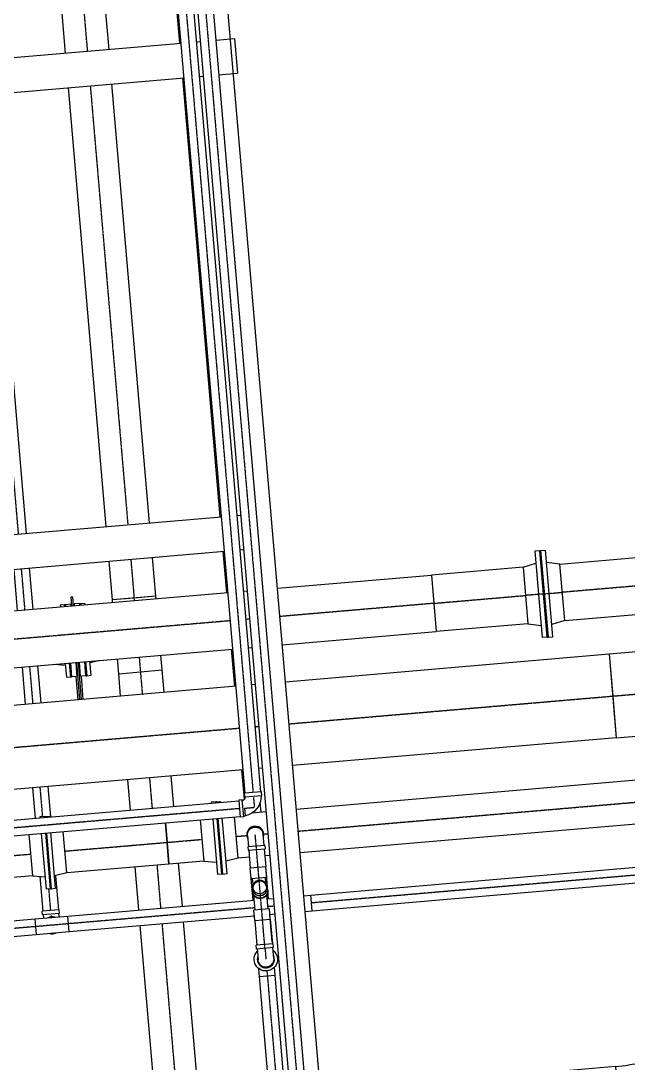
# Model space of a CAD drawing. Header units: millimetres. Extents: x 238021 to 250605, y -32596 to -9848.
# Drawn here: x 245705 to 248051, y -24639 to -20616 of the extents above; entities that cross this region are included whole.
import ezdxf

# ---------------------------------------------------------------- set-up
doc = ezdxf.new("R2010")
doc.units = ezdxf.units.MM
doc.header["$MEASUREMENT"] = 0
doc.linetypes.add('CENTER2', pattern=[1.125, 0.75, -0.125, 0.125, -0.125])
for name, color, linetype in [('Plan-150-DS-B4-404', 1, 'Continuous'), ('Plan-150-SL-B4-094', 14, 'Continuous'), ('Plan-150-SL-B4-095', 14, 'Continuous'), ('Plan-150-SL-B4-216', 85, 'Continuous'), ('Plan-150-SL-B4-249', 85, 'Continuous'), ('Plan-300-CEN-D3-231', 70, 'Continuous'), ('Plan-300-FA-D4-234', 50, 'Continuous'), ('Plan-50-IW-B4-023', 3, 'Continuous'), ('Plan-50-PES-D1-029', 4, 'Continuous'), ('Plan-50-PES-D1-229', 4, 'Continuous'), ('Plan-50-PES-D1-243', 4, 'Continuous'), ('Plan-CENTER', 1, 'CENTER2'), ('Plan-RE', 5, 'Continuous'), ('Plan-S-BEAM', 12, 'Continuous')]:
    doc.layers.add(name, color=color, linetype=linetype)

# ---------------------------------------------------------------- blocks, each defined once
blk = doc.blocks.new('*U58')
at = {"layer": 'Plan-50-PES-D1-229', "color": 0, "linetype": 'ByBlock', "lineweight": -2}
for p, q in [((246572.2, -23597.4), (245728.2, -13739.5)), ((246632.3, -23592.2), (245788.3, -13734.4))]:
    blk.add_line(p, q, dxfattribs=at)
at = {"layer": 'Plan-CENTER'}
blk.add_line((245758.2, -13737), (246602.3, -23594.8), dxfattribs=at)
blk = doc.blocks.new('*U59')
at = {"layer": 'Plan-50-PES-D1-029', "color": 0, "linetype": 'ByBlock', "lineweight": -2}
for p, q in [((247233.6, -30442.8), (245802.9, -13733.1)), ((247293.7, -30437.6), (245863, -13728))]:
    blk.add_line(p, q, dxfattribs=at)
at = {"layer": 'Plan-CENTER'}
blk.add_line((245833, -13730.6), (247263.6, -30440.2), dxfattribs=at)
blk = doc.blocks.new('*U117')
at = {"layer": 'Plan-S-BEAM', "color": 0, "linetype": 'ByBlock', "lineweight": -2}
blk.add_line((247445, -31545.3), (245920.9, -13758.2), dxfattribs=at)
blk = doc.blocks.new('*U298')
at = {"layer": 'Plan-50-IW-B4-023', "color": 0, "linetype": 'ByBlock', "lineweight": -2}
for p, q in [((246319, -20702.9), (246040.7, -17452.7)), ((246475.5, -22530.5), (246330.4, -20836.4)), ((246500.5, -22822.9), (246486.9, -22664)), ((246531.5, -23184.8), (246519.2, -23041.2)), ((246568.8, -23620.5), (246559.1, -23507.5)), ((246633.7, -23671.3), (246630.3, -23631.4)), ((246602.1, -24009.8), (246591.6, -23886.4)), ((246662.3, -24004.7), (246651.7, -23881.3)), ((246608.9, -24088.7), (246607.3, -24069.9)), ((246676.6, -24171.8), (246667.4, -24064.8)), ((246646.5, -24174.4), (246646.5, -24174.4))]:
    blk.add_line(p, q, dxfattribs=at)
at = {"layer": 'Plan-CENTER'}
blk.add_line((246603.4, -23670.3), (246603.7, -23673.8), dxfattribs=at)
blk = doc.blocks.new('*U351')
at = {"layer": 'Plan-150-DS-B4-404', "color": 0, "linetype": 'ByBlock', "lineweight": -2}
for p, q in [((245828.3, -20156.8), (245912.1, -20149.6)), ((245912.1, -20149.6), (245995.9, -20142.4)), ((246002.4, -20218.3), (245995.9, -20142.4)), ((245834.8, -20232.7), (245828.3, -20156.8)), ((246045.9, -20726.3), (246013.9, -20351.8)), ((245878.3, -20740.6), (245846.2, -20366.2)), ((246034.7, -22568.3), (245889.7, -20874.1)), ((246202.4, -22553.9), (246057.4, -20859.8)), ((246226.6, -22837), (246213.8, -22687.4)), ((246059, -22851.3), (246046.2, -22701.8)), ((246142.8, -22844.2), (246059, -22851.3)), ((246226.6, -22837), (246142.8, -22844.2))]:
    blk.add_line(p, q, dxfattribs=at)
at = {"layer": 'Plan-CENTER'}
for p, q in [((245912.1, -20149.6), (245918.6, -20225.5)), ((245930, -20359), (245962.1, -20733.5)), ((245973.5, -20867), (246118.6, -22561.1)), ((246130, -22694.6), (246142.8, -22844.2))]:
    blk.add_line(p, q, dxfattribs=at)
blk = doc.blocks.new('*U357')
at = {"layer": 'Plan-S-BEAM', "color": 0, "linetype": 'ByBlock', "lineweight": -2}
for p, q in [((238624.1, -21362.2), (246324.3, -20702.4)), ((246384.5, -20697.3), (246399.1, -20696)), ((246459.2, -20690.9), (246530.3, -20684.8)), ((246530.3, -20684.8), (246541.8, -20818.3)), ((238635.6, -21495.7), (246335.8, -20835.9)), ((246395.9, -20830.8), (246410.5, -20829.5)), ((246470.6, -20824.4), (246541.8, -20818.3))]:
    blk.add_line(p, q, dxfattribs=at)
blk = doc.blocks.new('*U370')
at = {"layer": 'Plan-CENTER'}
for p, q in [((245696.5, -22597.3), (245577.1, -21203.4)), ((245721.5, -22889.6), (245707.9, -22730.8)), ((245752.5, -23251.5), (245740.2, -23107.9)), ((245789.8, -23687.5), (245780.1, -23574.2)), ((245820.8, -24049.6), (245813.7, -23966.4))]:
    blk.add_line(p, q, dxfattribs=at)
at = {"layer": 'Plan-RE', "color": 0, "linetype": 'ByBlock', "lineweight": -2}
for p, q in [((245547.1, -21206), (245666.4, -22599.9)), ((245607.2, -21200.8), (245726.5, -22594.7)), ((245738, -22728.2), (245751.6, -22887)), ((245677.9, -22733.4), (245691.4, -22892.2)), ((245710.1, -23110.4), (245722.4, -23254.1)), ((245770.2, -23105.3), (245782.5, -23248.9)), ((245810.2, -23571.6), (245820.2, -23688.9)), ((245750.1, -23576.7), (245760.1, -23694)), ((245779.3, -23918.1), (245790.8, -24052.2)), ((245839.6, -23915.4), (245850.9, -24047.1))]:
    blk.add_line(p, q, dxfattribs=at)
blk = doc.blocks.new('*U379')
at = {"layer": 'Plan-S-BEAM', "color": 0, "linetype": 'ByBlock', "lineweight": -2}
for p, q in [((246540.9, -22524.9), (246555.6, -22523.7)), ((245540.8, -22610.6), (246480.8, -22530.1)), ((245552.2, -22744.1), (246492.3, -22663.6)), ((246552.4, -22658.4), (246567, -22657.2))]:
    blk.add_line(p, q, dxfattribs=at)
blk = doc.blocks.new('*U392')
at = {"layer": 'Plan-300-FA-D4-234', "color": 0, "linetype": 'ByBlock', "lineweight": -2}
for p, q in [((247710, -22661.2), (247691, -22662.8)), ((247691, -22662.8), (247719.6, -22996.6)), ((247738.6, -22994.9), (247710, -22661.2)), ((247645.2, -22724.9), (247695.1, -22709.6)), ((247645.2, -22724.9), (247663.9, -22943.2)), ((247663.9, -22943.2), (247715.6, -22949.7)), ((247738.6, -22994.9), (247719.6, -22996.6))]:
    blk.add_line(p, q, dxfattribs=at)
at = {"layer": 'Plan-CENTER'}
blk.add_line((247724.3, -22828.1), (247654.5, -22834), dxfattribs=at)
blk = doc.blocks.new('*U393')
at = {"layer": 'Plan-300-FA-D4-234', "color": 0, "linetype": 'ByBlock', "lineweight": -2}
for p, q in [((247710, -22661.2), (247713, -22660.9)), ((247710, -22661.2), (247738.6, -22994.9)), ((247741.5, -22994.7), (247713, -22660.9)), ((247738.6, -22994.9), (247741.5, -22994.7))]:
    blk.add_line(p, q, dxfattribs=at)
blk = doc.blocks.new('*U394')
at = {"layer": 'Plan-300-FA-D4-234', "color": 0, "linetype": 'ByBlock', "lineweight": -2}
for p, q in [((247713, -22660.9), (247731.9, -22659.3)), ((247713, -22660.9), (247741.5, -22994.7)), ((247760.5, -22993.1), (247731.9, -22659.3)), ((247787.7, -22712.7), (247735.9, -22706.1)), ((247806.3, -22931), (247787.7, -22712.7)), ((247806.3, -22931), (247756.5, -22946.2)), ((247741.5, -22994.7), (247760.5, -22993.1))]:
    blk.add_line(p, q, dxfattribs=at)
at = {"layer": 'Plan-CENTER'}
blk.add_line((247727.3, -22827.8), (247797, -22821.8), dxfattribs=at)
blk = doc.blocks.new('*U396')
at = {"layer": 'Plan-150-DS-B4-404', "color": 0, "linetype": 'ByBlock', "lineweight": -2}
for p, q in [((245899.8, -22839.6), (245905.8, -22839.1)), ((245902.7, -22874.1), (245899.8, -22839.6)), ((245908.7, -22873.6), (245905.8, -22839.1)), ((245899.2, -22867.8), (245877.3, -22869.7)), ((245877.3, -22869.7), (245877.8, -22876.2)), ((245899.7, -22874.3), (245899.2, -22867.8)), ((245933.1, -22864.9), (245911.1, -22866.8)), ((245911.1, -22866.8), (245911.7, -22873.3)), ((245933.6, -22871.4), (245933.1, -22864.9)), ((245956.9, -23143.9), (245952.3, -23089.7)), ((245896.5, -23094.5), (245901.2, -23148.6)), ((245923.1, -23146.5), (245918.4, -23092.6)), ((245933.7, -23236), (245921.4, -23092.3)), ((245939.7, -23235.5), (245927.4, -23091.8)), ((245930.4, -23091.6), (245935, -23145.5)), ((245919.1, -23147.1), (245901.2, -23148.6)), ((245926.7, -23236.6), (245919.1, -23147.1)), ((245956.9, -23143.9), (245939, -23145.4)), ((245946.7, -23234.9), (245939, -23145.4))]:
    blk.add_line(p, q, dxfattribs=at)
blk = doc.blocks.new('*U397')
at = {"layer": 'Plan-150-DS-B4-404', "color": 0, "linetype": 'ByBlock', "lineweight": -2}
for p, q in [((246226.6, -22837), (246059, -22851.3)), ((246227.4, -22846.3), (246226.6, -22837)), ((246059.8, -22860.6), (246059, -22851.3)), ((246083.3, -23135.8), (246078.5, -23078.9)), ((246251, -23121.4), (246246.1, -23064.5)), ((246083.3, -23135.8), (246251, -23121.4))]:
    blk.add_line(p, q, dxfattribs=at)
at = {"layer": 'Plan-CENTER'}
for p, q in [((246142.8, -22844.2), (246143.6, -22853.4)), ((246162.3, -23071.7), (246167.2, -23128.6))]:
    blk.add_line(p, q, dxfattribs=at)
blk = doc.blocks.new('*U401')
at = {"layer": 'Plan-150-DS-B4-404', "color": 0, "linetype": 'ByBlock', "lineweight": -2}
for p, q in [((245874.3, -22869.9), (245857.3, -22871.4)), ((245857.3, -22871.4), (245857.9, -22877.9)), ((245874.8, -22876.5), (245874.3, -22869.9)), ((245837.9, -23099.5), (245877.1, -23102.5)), ((245876.6, -23096.2), (245881.2, -23150.3)), ((245898.2, -23148.9), (245893.5, -23094.7)), ((245898.2, -23148.9), (245881.2, -23150.3))]:
    blk.add_line(p, q, dxfattribs=at)
blk = doc.blocks.new('*U402')
at = {"layer": 'Plan-150-DS-B4-404', "color": 0, "linetype": 'ByBlock', "lineweight": -2}
for p, q in [((245877.3, -22869.7), (245874.3, -22869.9)), ((245874.3, -22869.9), (245874.8, -22876.5)), ((245877.8, -22876.2), (245877.3, -22869.7)), ((245893.5, -23094.7), (245898.2, -23148.9)), ((245901.2, -23148.6), (245896.5, -23094.5)), ((245901.2, -23148.6), (245898.2, -23148.9))]:
    blk.add_line(p, q, dxfattribs=at)
blk = doc.blocks.new('*U403')
at = {"layer": 'Plan-150-DS-B4-404', "color": 0, "linetype": 'ByBlock', "lineweight": -2}
for p, q in [((245933.1, -22864.9), (245936.1, -22864.6)), ((245933.1, -22864.9), (245933.6, -22871.4)), ((245936.6, -22871.2), (245936.1, -22864.6)), ((245952.3, -23089.7), (245956.9, -23143.9)), ((245959.9, -23143.6), (245955.3, -23089.4)), ((245956.9, -23143.9), (245959.9, -23143.6))]:
    blk.add_line(p, q, dxfattribs=at)
blk = doc.blocks.new('*U404')
at = {"layer": 'Plan-150-DS-B4-404', "color": 0, "linetype": 'ByBlock', "lineweight": -2}
for p, q in [((245936.1, -22864.6), (245953, -22863.2)), ((245936.1, -22864.6), (245936.6, -22871.2)), ((245953.5, -22869.7), (245953, -22863.2)), ((245955.3, -23089.4), (245959.9, -23143.6)), ((245976.9, -23142.2), (245972.2, -23088)), ((246011, -23084.7), (245972.8, -23094.3)), ((245959.9, -23143.6), (245976.9, -23142.2))]:
    blk.add_line(p, q, dxfattribs=at)
blk = doc.blocks.new('*U414')
at = {"layer": 'Plan-300-FA-D4-234', "color": 0, "linetype": 'ByBlock', "lineweight": -2}
for p, q in [((246696.2, -22806.1), (247290.9, -22755.2)), ((247290.9, -22755.2), (247300.2, -22864.4)), ((245475.7, -22910.6), (246505.9, -22822.4)), ((246566, -22817.3), (246580.6, -22816)), ((247300.2, -22864.4), (247309.6, -22973.5)), ((245253.3, -22929.7), (245343.2, -22922)), ((245262.6, -23038.8), (245253.3, -22929.7)), ((246714.9, -23024.4), (247309.6, -22973.5)), ((245271.9, -23148), (245262.6, -23038.8)), ((245494.4, -23128.9), (246524.5, -23040.7)), ((246584.7, -23035.6), (246599.3, -23034.3)), ((245271.9, -23148), (245361.9, -23140.3))]:
    blk.add_line(p, q, dxfattribs=at)
at = {"layer": 'Plan-CENTER'}
for p, q in [((247300.2, -22864.4), (246705.5, -22915.3)), ((246589.9, -22925.2), (246575.3, -22926.4)), ((246515.2, -22931.6), (245485, -23019.8)), ((245352.5, -23031.1), (245262.6, -23038.8))]:
    blk.add_line(p, q, dxfattribs=at)
blk = doc.blocks.new('*U415')
at = {"layer": 'Plan-300-FA-D4-234', "color": 0, "linetype": 'ByBlock', "lineweight": -2}
for p, q in [((247645.2, -22724.9), (247290.9, -22755.2)), ((247290.9, -22755.2), (247309.6, -22973.5)), ((247663.9, -22943.2), (247309.6, -22973.5))]:
    blk.add_line(p, q, dxfattribs=at)
at = {"layer": 'Plan-CENTER'}
blk.add_line((247300.2, -22864.4), (247654.5, -22834), dxfattribs=at)
blk = doc.blocks.new('*U416')
at = {"layer": 'Plan-300-FA-D4-234', "color": 0, "linetype": 'ByBlock', "lineweight": -2}
for p, q in [((247787.7, -22712.7), (248605.5, -22642.7)), ((248605.5, -22642.7), (248614.8, -22751.8)), ((248614.8, -22751.8), (248624.2, -22860.9)), ((247806.3, -22931), (248624.2, -22860.9))]:
    blk.add_line(p, q, dxfattribs=at)
at = {"layer": 'Plan-CENTER'}
blk.add_line((248614.8, -22751.8), (247797, -22821.8), dxfattribs=at)
blk = doc.blocks.new('*U428')
at = {"layer": 'Plan-150-DS-B4-404', "color": 0, "linetype": 'ByBlock', "lineweight": -2}
for p, q in [((246083.3, -23135.8), (246167.2, -23128.6)), ((246167.2, -23128.6), (246251, -23121.4)), ((246258.4, -23208.2), (246251, -23121.4)), ((246090.8, -23222.5), (246083.3, -23135.8)), ((246296.1, -23648.1), (246286, -23530.9)), ((246128.4, -23662.5), (246118.4, -23545.2)), ((246161.4, -24047.6), (246147.2, -23881.8)), ((246329.1, -24033.2), (246314.9, -23867.5)), ((246502.8, -26062.3), (246334.2, -24093.3)), ((246335.1, -26076.6), (246166.5, -24107.7)), ((246502.8, -26062.3), (246419, -26069.5)), ((246419, -26069.5), (246335.1, -26076.6))]:
    blk.add_line(p, q, dxfattribs=at)
at = {"layer": 'Plan-CENTER'}
for p, q in [((246167.2, -23128.6), (246174.6, -23215.4)), ((246202.2, -23538), (246212.3, -23655.3)), ((246231, -23874.6), (246245.2, -24040.4)), ((246250.4, -24100.5), (246419, -26069.5))]:
    blk.add_line(p, q, dxfattribs=at)
blk = doc.blocks.new('*U433')
at = {"layer": 'Plan-300-CEN-D3-231', "color": 0, "linetype": 'ByBlock', "lineweight": -2}
for p, q in [((247977.7, -23061), (246727.2, -23168.1)), ((247977.7, -23061), (247991.5, -23222.3)), ((246536.8, -23184.3), (245506.7, -23272.5)), ((246611.6, -23177.9), (246597, -23179.2)), ((247991.5, -23222.3), (248005.3, -23383.7)), ((245374.2, -23283.9), (244873.5, -23326.8)), ((244887.3, -23488.1), (244873.5, -23326.8)), ((248005.3, -23383.7), (246754.8, -23490.7)), ((244901.1, -23649.4), (244887.3, -23488.1)), ((246564.5, -23507), (245534.3, -23595.2)), ((246639.2, -23500.6), (246624.6, -23501.9)), ((245401.8, -23606.6), (244901.1, -23649.4))]:
    blk.add_line(p, q, dxfattribs=at)
at = {"layer": 'Plan-CENTER'}
for p, q in [((246741, -23329.4), (247991.5, -23222.3)), ((245520.5, -23433.9), (246550.7, -23345.7)), ((246610.8, -23340.5), (246625.4, -23339.3)), ((244887.3, -23488.1), (245388, -23445.2))]:
    blk.add_line(p, q, dxfattribs=at)
blk = doc.blocks.new('*U434')
at = {"layer": 'Plan-300-CEN-D3-231', "color": 0, "linetype": 'ByBlock', "lineweight": -2}
for p, q in [((248299.8, -23033.4), (247977.7, -23061)), ((247977.7, -23061), (248005.3, -23383.7)), ((248005.3, -23383.7), (248327.4, -23356.1))]:
    blk.add_line(p, q, dxfattribs=at)
at = {"layer": 'Plan-300-CEN-D3-231', "color": 0, "linetype": 'ByBlock', "lineweight": -2, "extrusion": (0, 0, -1)}
blk.add_ellipse((248313.6, -23194.7), major_axis=(-13.8, 161.3), ratio=0.707107, start_param=0, end_param=1.570796, dxfattribs=at)
at = {"layer": 'Plan-CENTER'}
for p in [(247991.5, -23222.3), (248313.6, -23194.7)]:
    blk.add_line(p, (248180.2, -23206.2), dxfattribs=at)
blk = doc.blocks.new('*U447')
at = {"layer": 'Plan-50-PES-D1-229', "color": 0, "linetype": 'ByBlock', "lineweight": -2}
for p, q in [((246635, -23592), (246569.5, -23597.6)), ((246570.6, -23611), (246569.5, -23597.6)), ((246570.6, -23611), (246636.2, -23605.4)), ((246636.2, -23605.4), (246635, -23592)), ((246560.7, -23622.7), (246547.4, -23623.8)), ((246547.4, -23623.8), (246553, -23689.4)), ((246566.4, -23688.3), (246560.7, -23622.7)), ((246566.4, -23688.3), (246553, -23689.4))]:
    blk.add_line(p, q, dxfattribs=at)
blk.add_arc((246556.9, -23609.4), 16.3, 284.5665, 355.2208, dxfattribs=at)
at = {"layer": 'Plan-50-PES-D1-229', "color": 0, "linetype": 'ByBlock', "lineweight": -2, "extrusion": (0, 0, -1)}
blk.add_arc((-246556.9, -23609.4), 76.6, 177.1566, 258.8278, dxfattribs=at)
at = {"layer": 'Plan-CENTER'}
for p in [(246569.2, -23655), (246603.9, -23613.8)]:
    blk.add_line(p, (246607.1, -23651.7), dxfattribs=at)
blk = doc.blocks.new('*U456')
at = {"layer": 'Plan-150-SL-B4-216', "color": 0, "linetype": 'ByBlock', "lineweight": -2}
for p, q in [((245795.8, -23686.9), (245778.9, -23688.4)), ((245778.9, -23688.4), (245779.2, -23692.4)), ((245796.2, -23690.9), (245795.8, -23686.9)), ((245736.5, -23756.6), (245750.2, -23915.8)), ((245784.4, -23752.5), (245802.8, -23967.4)), ((245819.7, -23965.9), (245801.3, -23751)), ((245750.2, -23915.8), (245798.7, -23919.5)), ((245819.7, -23965.9), (245802.8, -23967.4))]:
    blk.add_line(p, q, dxfattribs=at)
blk = doc.blocks.new('*U457')
at = {"layer": 'Plan-150-SL-B4-216', "color": 0, "linetype": 'ByBlock', "lineweight": -2}
for p, q in [((245795.8, -23686.9), (245798.8, -23686.7)), ((245795.8, -23686.9), (245796.2, -23690.9)), ((245799.1, -23690.7), (245798.8, -23686.7)), ((245801.3, -23751), (245819.7, -23965.9)), ((245822.7, -23965.7), (245804.3, -23750.8)), ((245819.7, -23965.9), (245822.7, -23965.7))]:
    blk.add_line(p, q, dxfattribs=at)
blk = doc.blocks.new('*U458')
at = {"layer": 'Plan-150-SL-B4-216', "color": 0, "linetype": 'ByBlock', "lineweight": -2}
for p, q in [((245798.8, -23686.7), (245815.7, -23685.2)), ((245798.8, -23686.7), (245799.1, -23690.7)), ((245816.1, -23689.2), (245815.7, -23685.2)), ((245804.3, -23750.8), (245822.7, -23965.7)), ((245839.6, -23964.2), (245821.2, -23749.3)), ((245882.7, -23904.5), (245869.1, -23745.2)), ((245882.7, -23904.5), (245835.5, -23916.4)), ((245822.7, -23965.7), (245839.6, -23964.2))]:
    blk.add_line(p, q, dxfattribs=at)
blk = doc.blocks.new('*U459')
at = {"layer": 'Plan-150-SL-B4-216', "color": 0, "linetype": 'ByBlock', "lineweight": -2}
for p, q in [((246457.9, -23630.3), (246440.9, -23631.7)), ((246440.9, -23631.7), (246441.3, -23635.7)), ((246458.2, -23634.2), (246457.9, -23630.3)), ((246398.6, -23699.9), (246412.2, -23859.1)), ((246446.4, -23695.8), (246464.8, -23910.7)), ((246481.7, -23909.2), (246463.3, -23694.3)), ((246412.2, -23859.1), (246460.7, -23862.9)), ((246481.7, -23909.2), (246464.8, -23910.7))]:
    blk.add_line(p, q, dxfattribs=at)
blk = doc.blocks.new('*U460')
at = {"layer": 'Plan-150-SL-B4-216', "color": 0, "linetype": 'ByBlock', "lineweight": -2}
for p, q in [((246460.8, -23630), (246457.9, -23630.3)), ((246457.9, -23630.3), (246458.2, -23634.2)), ((246461.2, -23634), (246460.8, -23630)), ((246463.3, -23694.3), (246481.7, -23909.2)), ((246484.7, -23909), (246466.3, -23694.1)), ((246484.7, -23909), (246481.7, -23909.2))]:
    blk.add_line(p, q, dxfattribs=at)
blk = doc.blocks.new('*U461')
at = {"layer": 'Plan-150-SL-B4-216', "color": 0, "linetype": 'ByBlock', "lineweight": -2}
for p, q in [((246460.8, -23630), (246477.8, -23628.6)), ((246460.8, -23630), (246461.2, -23634)), ((246478.1, -23632.5), (246477.8, -23628.6)), ((246501.7, -23907.5), (246483.3, -23692.6)), ((246544.7, -23847.8), (246531.1, -23688.5)), ((246466.3, -23694.1), (246484.7, -23909)), ((246544.7, -23847.8), (246497.6, -23859.7)), ((246484.7, -23909), (246501.7, -23907.5))]:
    blk.add_line(p, q, dxfattribs=at)
blk = doc.blocks.new('*U462')
at = {"layer": 'Plan-50-PES-D1-243', "color": 0, "linetype": 'ByBlock', "lineweight": -2}
for p, q in [((241006.4, -24101), (246547.6, -23626.6)), ((241011.6, -24161.1), (246552.8, -23686.7)), ((246566.1, -23685.5), (246571.7, -23685.1)), ((246569.2, -23655), (246569.1, -23654.6)), ((246569.2, -23655), (246571.7, -23685.1))]:
    blk.add_line(p, q, dxfattribs=at)
at = {"layer": 'Plan-CENTER'}
blk.add_line((246550.2, -23656.6), (241009, -24131.1), dxfattribs=at)
blk = doc.blocks.new('*U465')
at = {"layer": 'Plan-150-SL-B4-249', "color": 0, "linetype": 'ByBlock', "lineweight": -2}
for p, q in [((246263.5, -23711.4), (246270, -23786.9)), ((246270, -23786.9), (246277.1, -23870.7)), ((246277.1, -23870.7), (245882.7, -23904.5)), ((245750.2, -23915.8), (245563.2, -23931.8))]:
    blk.add_line(p, q, dxfattribs=at)
at = {"layer": 'Plan-CENTER'}
for p, q in [((245875.5, -23820.6), (246270, -23786.9)), ((245556, -23848), (245743, -23832))]:
    blk.add_line(p, q, dxfattribs=at)
blk = doc.blocks.new('*U466')
at = {"layer": 'Plan-150-SL-B4-249', "color": 0, "linetype": 'ByBlock', "lineweight": -2}
for p, q in [((249516, -23424.5), (246769.3, -23659.7)), ((249516, -23424.5), (249523.2, -23508.3)), ((249523.2, -23508.3), (249530.4, -23592.2)), ((249530.4, -23592.2), (246783.7, -23827.3)), ((246653.7, -23669.6), (246597.5, -23674.4)), ((246270, -23786.9), (246263.5, -23711.4)), ((246277.1, -23870.7), (246270, -23786.9)), ((246588, -23844.1), (246544.7, -23847.8)), ((246668, -23837.2), (246648.1, -23838.9)), ((246412.2, -23859.1), (246277.1, -23870.7))]:
    blk.add_line(p, q, dxfattribs=at)
at = {"layer": 'Plan-CENTER'}
for p, q in [((246776.5, -23743.5), (249523.2, -23508.3)), ((246537.6, -23763.9), (246578, -23760.5)), ((246643.6, -23754.9), (246660.8, -23753.4)), ((246270, -23786.9), (246405, -23775.3))]:
    blk.add_line(p, q, dxfattribs=at)
blk = doc.blocks.new('*U468')
at = {"layer": 'Plan-50-IW-B4-023', "color": 0, "linetype": 'ByBlock', "lineweight": -2}
for start, end in [(94.8936, 185.0749), (5.0749, 94.8936)]:
    blk.add_arc((246610.8, -23757.7), 32.9, start, end, dxfattribs=at)
blk = doc.blocks.new('*U469')
at = {"layer": 'Plan-50-IW-B4-023', "color": 0, "linetype": 'ByBlock', "lineweight": -2}
for p, q in [((246580.8, -23760.3), (246584.5, -23803.8)), ((246644.6, -23798.7), (246640.9, -23755.2)), ((246647.3, -23798.4), (246581.8, -23804.1)), ((246581.8, -23804.1), (246582.9, -23817.4)), ((246582.9, -23817.4), (246648.5, -23811.8)), ((246647.3, -23798.4), (246648.5, -23811.8))]:
    blk.add_line(p, q, dxfattribs=at)
for start, end in [(341.3372, 184.8936), (184.8936, 208.4501)]:
    blk.add_arc((246610.8, -23757.7), 32.9, start, end, dxfattribs=at)
blk.add_open_spline([(246580.8, -23760.3), (246580.7, -23759.4), (246580.7, -23758.4), (246580.7, -23756.4), (246580.7, -23755.4), (246581, -23753.4), (246581.1, -23752.4), (246581.6, -23750.4), (246581.8, -23749.5), (246582.4, -23747.7), (246582.7, -23746.8), (246583.5, -23745), (246583.9, -23744.1), (246584.9, -23742.3), (246585.4, -23741.4), (246586.6, -23739.8), (246587.2, -23739), (246588.4, -23737.6), (246589, -23736.9), (246590.5, -23735.5), (246591.2, -23734.8), (246592.8, -23733.5), (246593.6, -23732.9), (246595.3, -23731.9), (246596.1, -23731.4), (246597.8, -23730.5), (246598.7, -23730.1), (246600.5, -23729.4), (246601.5, -23729), (246603.4, -23728.5), (246604.4, -23728.2), (246606.4, -23727.9), (246607.3, -23727.8), (246608.3, -23727.7), (246609.2, -23727.6), (246610.2, -23727.6), (246612.2, -23727.6), (246613.2, -23727.6), (246615.2, -23727.9), (246616.2, -23728), (246618.1, -23728.4), (246619.1, -23728.7), (246620.8, -23729.3), (246621.8, -23729.6), (246623.6, -23730.4), (246624.5, -23730.8), (246626.3, -23731.8), (246627.1, -23732.3), (246628.8, -23733.5), (246629.6, -23734.1), (246631, -23735.3), (246631.7, -23735.9), (246633.1, -23737.3), (246633.8, -23738.1), (246635, -23739.7), (246635.6, -23740.5), (246636.7, -23742.2), (246637.2, -23743), (246638, -23744.7), (246638.5, -23745.6), (246639.2, -23747.4), (246639.5, -23748.4), (246640.1, -23750.3), (246640.3, -23751.3), (246640.7, -23753.3), (246640.8, -23754.3), (246640.9, -23755.2)], degree=3, knots=[134.217306, 134.217306, 134.217306, 134.217306, 137.014324, 137.014324, 139.811342, 139.811342, 142.608361, 142.608361, 145.405379, 145.405379, 148.199073, 148.199073, 150.992766, 150.992766, 153.78646, 153.78646, 156.580153, 156.580153, 159.372101, 159.372101, 162.164048, 162.164048, 164.955995, 164.955995, 167.747942, 167.747942, 170.538979, 170.538979, 173.330015, 173.330015, 176.121052, 176.121052, 178.912089, 178.912089, 178.912089, 181.703125, 181.703125, 184.494162, 184.494162, 187.285198, 187.285198, 190.076235, 190.076235, 192.868182, 192.868182, 195.660129, 195.660129, 198.452076, 198.452076, 201.244024, 201.244024, 204.037717, 204.037717, 206.831411, 206.831411, 209.625104, 209.625104, 212.418798, 212.418798, 215.215816, 215.215816, 218.012835, 218.012835, 220.809853, 220.809853, 223.606871, 223.606871, 223.606871, 223.606871], dxfattribs=at)
at = {"layer": 'Plan-CENTER'}
blk.add_line((246614.1, -23795.6), (246610.8, -23757.7), dxfattribs=at)
blk = doc.blocks.new('*U471')
at = {"layer": 'Plan-50-IW-B4-023', "color": 0, "linetype": 'ByBlock', "lineweight": -2}
for p, q in [((246645.8, -23812), (246651.7, -23881.3)), ((246585.7, -23817.2), (246591.6, -23886.4)), ((246621.6, -23883.8), (246591.6, -23886.4)), ((246651.7, -23881.3), (246621.6, -23883.8))]:
    blk.add_line(p, q, dxfattribs=at)
at = {"layer": 'Plan-CENTER'}
blk.add_line((246621.6, -23883.8), (246614.1, -23795.6), dxfattribs=at)
blk = doc.blocks.new('*U473')
at = {"layer": 'Plan-50-IW-B4-023', "color": 0, "linetype": 'ByBlock', "lineweight": -2}
for p, q in [((246595.2, -23926.2), (246591.7, -23886.4)), ((246654.9, -23921.1), (246651.5, -23881.3)), ((246595.2, -23926.2), (246654.9, -23921.1)), ((246602.1, -23948.7), (246600.1, -23925.8)), ((246651.9, -23944.5), (246650, -23921.6)), ((246599.4, -23976.4), (246598.6, -23966.1)), ((246659.2, -23971.3), (246658.3, -23960.9)), ((246610.6, -24048.4), (246605.8, -23991.9)), ((246660.4, -24044.1), (246655.6, -23987.6)), ((246665.4, -24043.7), (246605.6, -24048.8)), ((246609.1, -24088.7), (246605.6, -24048.8)), ((246668.8, -24083.5), (246665.4, -24043.7))]:
    blk.add_line(p, q, dxfattribs=at)
blk.add_ellipse((246628.2, -23960.7), major_axis=(-25.6, -2.2), ratio=0.965926, dxfattribs=at)
for centre, start_param, end_param in [((246628.4, -23962.7), 0, 3.141593), ((246628.5, -23963.5), 6.269787, 9.438176)]:
    blk.add_ellipse(centre, major_axis=(-29.9, -2.6), ratio=0.965926, start_param=start_param, end_param=end_param, dxfattribs=at)
at = {"layer": 'Plan-50-IW-B4-023', "color": 0, "linetype": 'ByBlock', "lineweight": -2, "extrusion": (2.61467e-18, -3.05386e-17, -1)}
blk.add_ellipse((246629.3, -23973.8), major_axis=(29.9, 2.6), ratio=0.965926, start_param=0, end_param=3.141593, dxfattribs=at)
at = {"layer": 'Plan-50-IW-B4-023', "color": 0, "linetype": 'ByBlock', "lineweight": -2, "extrusion": (0, 0, -1)}
blk.add_ellipse((246630.3, -23985), major_axis=(24.9, 2.1), ratio=0.767327, start_param=0.387028, end_param=2.754564, dxfattribs=at)
at = {"layer": 'Plan-50-IW-B4-023', "color": 0, "linetype": 'ByBlock', "lineweight": -2}
blk.add_open_spline([(246658.3, -23960.2), (246658, -23957.1), (246657.2, -23954), (246654.8, -23948.3), (246653.1, -23945.7), (246648.9, -23941), (246646.4, -23939), (246640.9, -23935.9), (246637.9, -23934.7), (246631.6, -23933.4), (246628.4, -23933.3), (246622, -23934), (246618.8, -23934.8), (246613, -23937.5), (246610.3, -23939.2), (246605.6, -23943.6), (246603.6, -23946.1), (246600.5, -23951.6), (246599.4, -23954.6), (246598.4, -23960.2), (246598.3, -23962.7), (246598.5, -23965.3)], degree=3, knots=[0, 0, 0, 0, 0.314141, 0.314141, 0.629496, 0.629496, 0.947924, 0.947924, 1.269941, 1.269941, 1.594661, 1.594661, 1.920276, 1.920276, 2.24469, 2.24469, 2.566161, 2.566161, 2.883986, 2.883986, 3.141593, 3.141593, 3.141593, 3.141593], dxfattribs=at)
at = {"layer": 'Plan-CENTER'}
blk.add_line((246639, -24086.1), (246621.6, -23883.8), dxfattribs=at)
blk = doc.blocks.new('*U475')
at = {"layer": 'Plan-CENTER'}
blk.add_line((245822.4, -24068.6), (245823.1, -24076.5), dxfattribs=at)
at = {"layer": 'Plan-RE', "color": 0, "linetype": 'ByBlock', "lineweight": -2}
for p, q in [((245853.6, -24046.8), (245788, -24052.4)), ((245789.2, -24065.8), (245788, -24052.4)), ((245854.7, -24060.2), (245853.6, -24046.8)), ((245789.2, -24065.8), (245854.7, -24060.2)), ((245791.9, -24065.6), (245793.1, -24079.1)), ((245853.2, -24074), (245852, -24060.4))]:
    blk.add_line(p, q, dxfattribs=at)
for start, end in [(71.2828, 118.5045), (251.2828, 298.5045)]:
    blk.add_arc((245825.7, -24106.6), 32.9, start, end, dxfattribs=at)
blk = doc.blocks.new('*U481')
at = {"layer": 'Plan-CENTER'}
blk.add_line((245761.9, -24112), (245580, -24127.6), dxfattribs=at)
at = {"layer": 'Plan-RE', "color": 0, "linetype": 'ByBlock', "lineweight": -2}
for p, q in [((245577.4, -24097.6), (245759.4, -24082)), ((245759.4, -24082), (245761.9, -24112)), ((245761.9, -24112), (245764.5, -24142.1)), ((245582.5, -24157.7), (245764.5, -24142.1))]:
    blk.add_line(p, q, dxfattribs=at)
blk = doc.blocks.new('*U482')
at = {"layer": 'Plan-RE', "color": 0, "linetype": 'ByBlock', "lineweight": -2, "extrusion": (0, 0, -1)}
for start, end in [(83.4568, 86.7559), (263.4568, 266.7559)]:
    blk.add_arc((-245825.7, -24106.6), 30.2, start, end, dxfattribs=at)
blk = doc.blocks.new('*U483')
at = {"layer": 'Plan-CENTER'}
for p, q in [((246609.9, -24039.4), (245889.5, -24101.1)), ((246684.8, -24033), (246659.7, -24035.2))]:
    blk.add_line(p, q, dxfattribs=at)
at = {"layer": 'Plan-RE', "color": 0, "linetype": 'ByBlock', "lineweight": -2}
for p, q in [((245886.9, -24071.1), (246607.3, -24009.4)), ((246657.1, -24005.1), (246682.2, -24003)), ((245889.5, -24101.1), (245886.9, -24071.1)), ((245892, -24131.2), (246607.5, -24069.9)), ((246667.2, -24064.8), (246687.4, -24063.1)), ((245892, -24131.2), (245889.5, -24101.1))]:
    blk.add_line(p, q, dxfattribs=at)
blk = doc.blocks.new('*U484')
at = {"layer": 'Plan-CENTER'}
blk.add_line((249134.2, -23823.3), (246827.8, -24020.8), dxfattribs=at)
at = {"layer": 'Plan-RE', "color": 0, "linetype": 'ByBlock', "lineweight": -2}
for p, q in [((246825.2, -23990.7), (249131.6, -23793.3)), ((249131.6, -23793.3), (249134.2, -23823.3)), ((246830.4, -24050.8), (249136.8, -23853.4)), ((249134.2, -23823.3), (249136.8, -23853.4)), ((246827.8, -24020.8), (246825.2, -23990.7)), ((246830.4, -24050.8), (246827.8, -24020.8))]:
    blk.add_line(p, q, dxfattribs=at)
blk = doc.blocks.new('*U486')
at = {"layer": 'Plan-CENTER'}
blk.add_line((245889.5, -24101.1), (245761.9, -24112), dxfattribs=at)
at = {"layer": 'Plan-RE', "color": 0, "linetype": 'ByBlock', "lineweight": -2}
for p, q in [((245759.4, -24082), (245886.9, -24071.1)), ((245764.5, -24142.1), (245892, -24131.2))]:
    blk.add_line(p, q, dxfattribs=at)
blk = doc.blocks.new('*U487')
at = {"layer": 'Plan-RE', "color": 0, "linetype": 'ByBlock', "lineweight": -2}
for p, q in [((246797.9, -23993.1), (246825.2, -23990.7)), ((246803, -24053.2), (246830.4, -24050.8))]:
    blk.add_line(p, q, dxfattribs=at)
blk = doc.blocks.new('*U488')
at = {"layer": 'Plan-RE', "color": 0, "linetype": 'ByBlock', "lineweight": -2}
for p, q in [((246797.9, -23993.1), (246825.2, -23990.7)), ((246803, -24053.2), (246830.4, -24050.8))]:
    blk.add_line(p, q, dxfattribs=at)
blk = doc.blocks.new('*U489')
at = {"layer": 'Plan-50-IW-B4-023', "color": 0, "linetype": 'ByBlock', "lineweight": -2}
for p, q in [((246608.9, -24088.7), (246639, -24086.1)), ((246608.9, -24088.7), (246617, -24183.8)), ((246639, -24086.1), (246669, -24083.5)), ((246669, -24083.5), (246677.1, -24178.6))]:
    blk.add_line(p, q, dxfattribs=at)
at = {"layer": 'Plan-CENTER'}
blk.add_line((246648.7, -24200.2), (246639, -24086.1), dxfattribs=at)
blk = doc.blocks.new('*U493')
at = {"layer": 'Plan-50-IW-B4-023', "color": 0, "linetype": 'ByBlock', "lineweight": -2}
for p, q in [((246627.4, -24304.5), (246624.8, -24274.7)), ((246687.5, -24299.4), (246684.9, -24268.8))]:
    blk.add_line(p, q, dxfattribs=at)
at = {"layer": 'Plan-CENTER'}
blk.add_line((246655.8, -24283.2), (246657.4, -24301.9), dxfattribs=at)
blk = doc.blocks.new('*U494')
at = {"layer": 'Plan-50-IW-B4-023', "color": 0, "linetype": 'ByBlock', "lineweight": -2}
for p, q in [((246679.9, -24178.4), (246614.3, -24184)), ((246615.5, -24197.4), (246614.3, -24184)), ((246615.5, -24197.4), (246681, -24191.8)), ((246618.2, -24197.1), (246621.9, -24240)), ((246682, -24235.5), (246678.3, -24192)), ((246681, -24191.8), (246679.9, -24178.4))]:
    blk.add_line(p, q, dxfattribs=at)
for start, end in [(161.3372, 184.8936), (184.8936, 28.4501)]:
    blk.add_arc((246652, -24238.2), 32.9, start, end, dxfattribs=at)
blk.add_open_spline([(246682, -24235.5), (246682.1, -24236.4), (246682.1, -24237.4), (246682.1, -24239.4), (246682.1, -24240.4), (246681.8, -24242.4), (246681.7, -24243.4), (246681.2, -24245.4), (246681, -24246.3), (246680.4, -24248.1), (246680.1, -24249), (246679.3, -24250.9), (246678.9, -24251.8), (246677.9, -24253.5), (246677.4, -24254.4), (246676.2, -24256.1), (246675.6, -24256.8), (246674.4, -24258.2), (246673.8, -24259), (246672.4, -24260.4), (246671.6, -24261), (246670, -24262.3), (246669.2, -24262.9), (246667.5, -24264), (246666.7, -24264.5), (246665, -24265.3), (246664.1, -24265.7), (246662.3, -24266.5), (246661.3, -24266.8), (246659.5, -24267.3), (246658.5, -24267.6), (246657.6, -24267.7)], degree=3, knots=[134.217306, 134.217306, 134.217306, 134.217306, 137.014324, 137.014324, 139.811342, 139.811342, 142.608361, 142.608361, 145.405379, 145.405379, 148.199073, 148.199073, 150.992766, 150.992766, 153.78646, 153.78646, 156.580153, 156.580153, 159.372101, 159.372101, 162.164048, 162.164048, 164.955995, 164.955995, 167.747942, 167.747942, 170.538979, 170.538979, 173.330015, 173.330015, 175.89686, 175.89686, 175.89686, 175.89686], dxfattribs=at)
at = {"layer": 'Plan-CENTER'}
blk.add_line((246648.7, -24200.2), (246652, -24238.2), dxfattribs=at)
blk = doc.blocks.new('*U495')
at = {"layer": 'Plan-50-IW-B4-023', "color": 0, "linetype": 'ByBlock', "lineweight": -2, "extrusion": (0, 0, -1)}
for start, end in [(180, 44.0389), (127.6682, 180)]:
    blk.add_arc((-246651.5, -24238.2), 45.2, start, end, dxfattribs=at)
at = {"layer": 'Plan-50-IW-B4-023', "color": 0, "linetype": 'ByBlock', "lineweight": -2}
for start, end in [(159.4893, 180), (180, 275.2765)]:
    blk.add_arc((246651.5, -24238.2), 32.9, start, end, dxfattribs=at)
blk = doc.blocks.new('*U496')
at = {"layer": 'Plan-50-IW-B4-023', "color": 0, "linetype": 'ByBlock', "lineweight": -2, "extrusion": (0, 0, -1)}
blk.add_arc((-246651.5, -24238.2), 30.2, 213.8522, 4.902, dxfattribs=at)
blk = doc.blocks.new('*U497')
at = {"layer": 'Plan-50-IW-B4-023', "color": 0, "linetype": 'ByBlock', "lineweight": -2}
for p, q in [((246627.4, -24304.5), (246657.4, -24301.9)), ((246830.2, -26673.5), (246627.4, -24304.5)), ((246657.4, -24301.9), (246687.5, -24299.4)), ((246890.3, -26668.3), (246687.5, -24299.4))]:
    blk.add_line(p, q, dxfattribs=at)
at = {"layer": 'Plan-CENTER'}
blk.add_line((246657.4, -24301.9), (246860.3, -26670.9), dxfattribs=at)
blk = doc.blocks.new('*U441')
at = {"layer": 'Plan-150-SL-B4-094', "color": 0, "linetype": 'ByBlock', "lineweight": -2}
for p, q in [((248557.7, -23336.4), (248572.1, -23505.3)), ((248586.5, -23673), (248600.7, -23838.7)), ((248605.8, -23898.8), (248610.4, -23952.2))]:
    blk.add_line(p, q, dxfattribs=at)
at = {"layer": 'Plan-150-SL-B4-094', "color": 0, "linetype": 'ByBlock', "lineweight": -2, "extrusion": (0, 0, -1)}
blk.add_ellipse((248694.2, -23945), major_axis=(-83.8, -7.2), ratio=0.231294, start_param=0, end_param=0.009535, dxfattribs=at)
blk = doc.blocks.new('*U490')
at = {"layer": 'Plan-150-SL-B4-095', "color": 0, "linetype": 'ByBlock', "lineweight": -2}
blk.add_line((248002, -24652.2), (248016.4, -24819.8), dxfattribs=at)
at = {"layer": 'Plan-150-SL-B4-095', "color": 0, "linetype": 'ByBlock', "lineweight": -2, "extrusion": (0, 0, -1)}
blk.add_ellipse((248694.2, -23945), major_axis=(-83.8, -7.2), ratio=0.231294, start_param=0, end_param=0.009535, dxfattribs=at)
at = {"layer": 'Plan-150-SL-B4-095', "color": 0, "linetype": 'ByBlock', "lineweight": -2}
for points, knots in [([(248591.1, -24168.6), (248592.5, -24163.4), (248593.8, -24158.3), (248611, -24087.3), (248616.1, -24019.3), (248610.4, -23952.2)], [4.3733965, 4.3733965, 4.3733965, 4.3733965, 4.3982297, 4.3982297, 4.712389, 4.712389, 4.712389, 4.712389]), ([(248002, -24652.2), (248071.7, -24646.2), (248140.5, -24629.5), (248269.4, -24576.3), (248329.5, -24539.8), (248435.1, -24450.7), (248480.6, -24398.1), (248540.2, -24302.2), (248559.8, -24261.9), (248574.9, -24220.2)], [3.141593, 3.141593, 3.141593, 3.141593, 3.455752, 3.455752, 3.769911, 3.769911, 4.08407, 4.08407, 4.289766, 4.289766, 4.289766, 4.289766]), ([(248016.4, -24819.8), (248103.2, -24812.4), (248188.8, -24791.6), (248349.5, -24725.2), (248424.6, -24679.7), (248553.4, -24571), (248608, -24509.1), (248652.2, -24440.6)], [3.1415927, 3.1415927, 3.1415927, 3.1415927, 3.4557519, 3.4557519, 3.7699112, 3.7699112, 4.0673565, 4.0673565, 4.0673565, 4.0673565])]:
    blk.add_open_spline(points, degree=3, knots=knots, dxfattribs=at)
at = {"layer": 'Plan-CENTER'}
blk.add_line((248009.2, -24736), (248672.6, -24679.2), dxfattribs=at)
blk = doc.blocks.new('*U527')
at = {"layer": 'Plan-150-SL-B4-095', "color": 0, "linetype": 'ByBlock', "lineweight": -2}
for p, q in [((248002, -24652.2), (247321.3, -24710.5)), ((248002, -24652.2), (248009.2, -24736)), ((248009.2, -24736), (248016.4, -24819.8)), ((248016.4, -24819.8), (247335.7, -24878.1))]:
    blk.add_line(p, q, dxfattribs=at)
at = {"layer": 'Plan-CENTER'}
blk.add_line((247328.5, -24794.3), (248009.2, -24736), dxfattribs=at)
blk = doc.blocks.new('*U704')
at = {"layer": 'Plan-150-SL-B4-094'}
blk.add_blockref('*U441', (0, 0), dxfattribs=at)
at = {"layer": 'Plan-150-SL-B4-095'}
for name in ['*U490', '*U527']:
    blk.add_blockref(name, (0, 0), dxfattribs=at)

msp = doc.modelspace()

# ---------------------------------------------------------------- block references
at = {"layer": 'Plan-150-DS-B4-404'}
for name in ['*U351', '*U396', '*U397', '*U401', '*U402', '*U403', '*U404', '*U428']:
    msp.add_blockref(name, (0, 0), dxfattribs=at)
at = {"layer": 'Plan-150-SL-B4-094'}
msp.add_blockref('*U704', (0, 0), dxfattribs=at)
at = {"layer": 'Plan-150-SL-B4-216'}
for name in ['*U459', '*U460', '*U461', '*U456', '*U457', '*U458']:
    msp.add_blockref(name, (0, 0), dxfattribs=at)
at = {"layer": 'Plan-150-SL-B4-249'}
for name in ['*U466', '*U465']:
    msp.add_blockref(name, (0, 0), dxfattribs=at)
at = {"layer": 'Plan-300-CEN-D3-231'}
for name in ['*U434', '*U433']:
    msp.add_blockref(name, (0, 0), dxfattribs=at)
at = {"layer": 'Plan-300-FA-D4-234'}
for name in ['*U416', '*U392', '*U393', '*U394', '*U415', '*U414']:
    msp.add_blockref(name, (0, 0), dxfattribs=at)
at = {"layer": 'Plan-50-IW-B4-023'}
for name in ['*U298', '*U469', '*U468', '*U471', '*U473', '*U489', '*U495', '*U494', '*U496', '*U493', '*U497']:
    msp.add_blockref(name, (0, 0), dxfattribs=at)
at = {"layer": 'Plan-50-PES-D1-029'}
msp.add_blockref('*U59', (0, 0), dxfattribs=at)
at = {"layer": 'Plan-50-PES-D1-229'}
for name in ['*U58', '*U447']:
    msp.add_blockref(name, (0, 0), dxfattribs=at)
at = {"layer": 'Plan-50-PES-D1-243'}
msp.add_blockref('*U462', (0, 0), dxfattribs=at)
at = {"layer": 'Plan-RE'}
for name in ['*U370', '*U484', '*U483', '*U487', '*U488', '*U475', '*U481', '*U486', '*U482']:
    msp.add_blockref(name, (0, 0), dxfattribs=at)
at = {"layer": 'Plan-S-BEAM'}
for name in ['*U117', '*U357', '*U379']:
    msp.add_blockref(name, (0, 0), dxfattribs=at)

doc.saveas('drawing.dxf')
